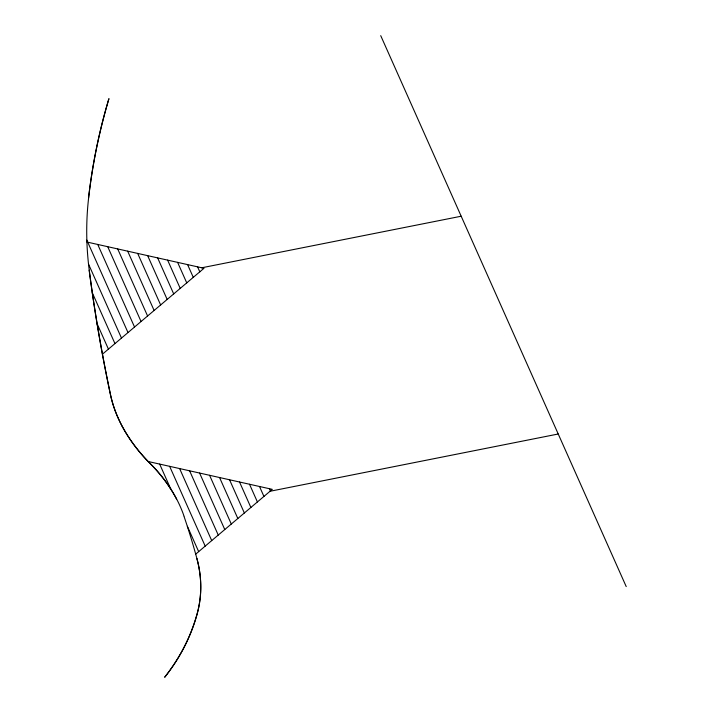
<?xml version="1.0" encoding="UTF-8"?>
<svg xmlns="http://www.w3.org/2000/svg" width="713" height="713" viewBox="0 0 713 713"><rect width="100%" height="100%" fill="white"/><g stroke="black" fill="none" stroke-linecap="round" stroke-linejoin="round"><path stroke-width="1.07" d="M102.431 354.192L203.998 268.284L86.87 242.019M195.736 554.117L272.295 489.359L148.179 461.516M122.404 426.606A168.339 129.525 12.2 0 1 110.488 394.512A2442.836 1879.513 12.2 0 1 89.25 270.218L89.161 270.218A2442.925 1879.584 12.2 0 0 110.399 394.512A168.428 129.588 12.2 0 0 122.324 426.624L122.404 426.606A180.264 138.696 12.2 0 0 149.525 462.844A168.749 129.837 12.2 0 1 176.664 499.1A164.008 126.192 12.2 0 1 184.061 516.23L183.972 516.239A972.309 748.097 12.2 0 1 196.931 558.671A170.193 130.942 12.2 0 1 197.26 613.608A286.626 220.531 12.2 0 1 164.65 677.35L164.578 677.305A286.537 220.46 12.2 0 0 197.171 613.59A170.104 130.88 12.2 0 0 196.931 558.671L197.02 558.662M176.664 499.1L176.583 499.118A168.66 129.766 12.2 0 0 149.463 462.88A180.344 138.759 12.2 0 1 122.324 426.624M201.743 267.785L461.186 216.226M270.04 491.266L558.226 434.003M88.635 197.813L88.546 197.795A972.247 748.044 12.2 0 1 108.911 98.59L108.991 98.608A972.158 747.982 12.2 0 0 88.635 197.813A487.335 374.958 12.2 0 0 89.25 270.218M380.724 35.65L626.219 586.585M197.581 266.849L199.8 271.831M187.59 264.612L193.276 277.357M177.608 262.366L186.744 282.874M167.626 260.129L180.22 288.4M269.487 488.726L270.459 490.909M157.644 257.892L173.696 293.916M259.505 486.489L263.935 496.435M147.653 255.646L167.163 299.433M249.514 484.252L257.402 501.952M137.671 253.409L160.639 304.959M239.532 482.006L250.878 507.478M127.689 251.172L154.115 310.476M229.55 479.769L244.354 512.995M117.698 248.935L147.582 315.993M219.559 477.532L237.83 518.511M107.716 246.689L141.058 321.518M209.577 475.295L231.297 524.037M97.734 244.452L134.534 327.035M199.595 473.049L224.773 529.554M86.808 240.094L128.001 332.561M189.613 470.812L218.249 535.08M88.465 263.979L121.477 338.078M179.623 468.575L211.716 540.597M92.298 292.767L114.953 343.595M169.641 466.329L205.192 546.113M97.084 323.675L108.429 349.12M159.659 464.092L170.772 489.038M187.359 526.265L198.669 551.639"/></g></svg>
